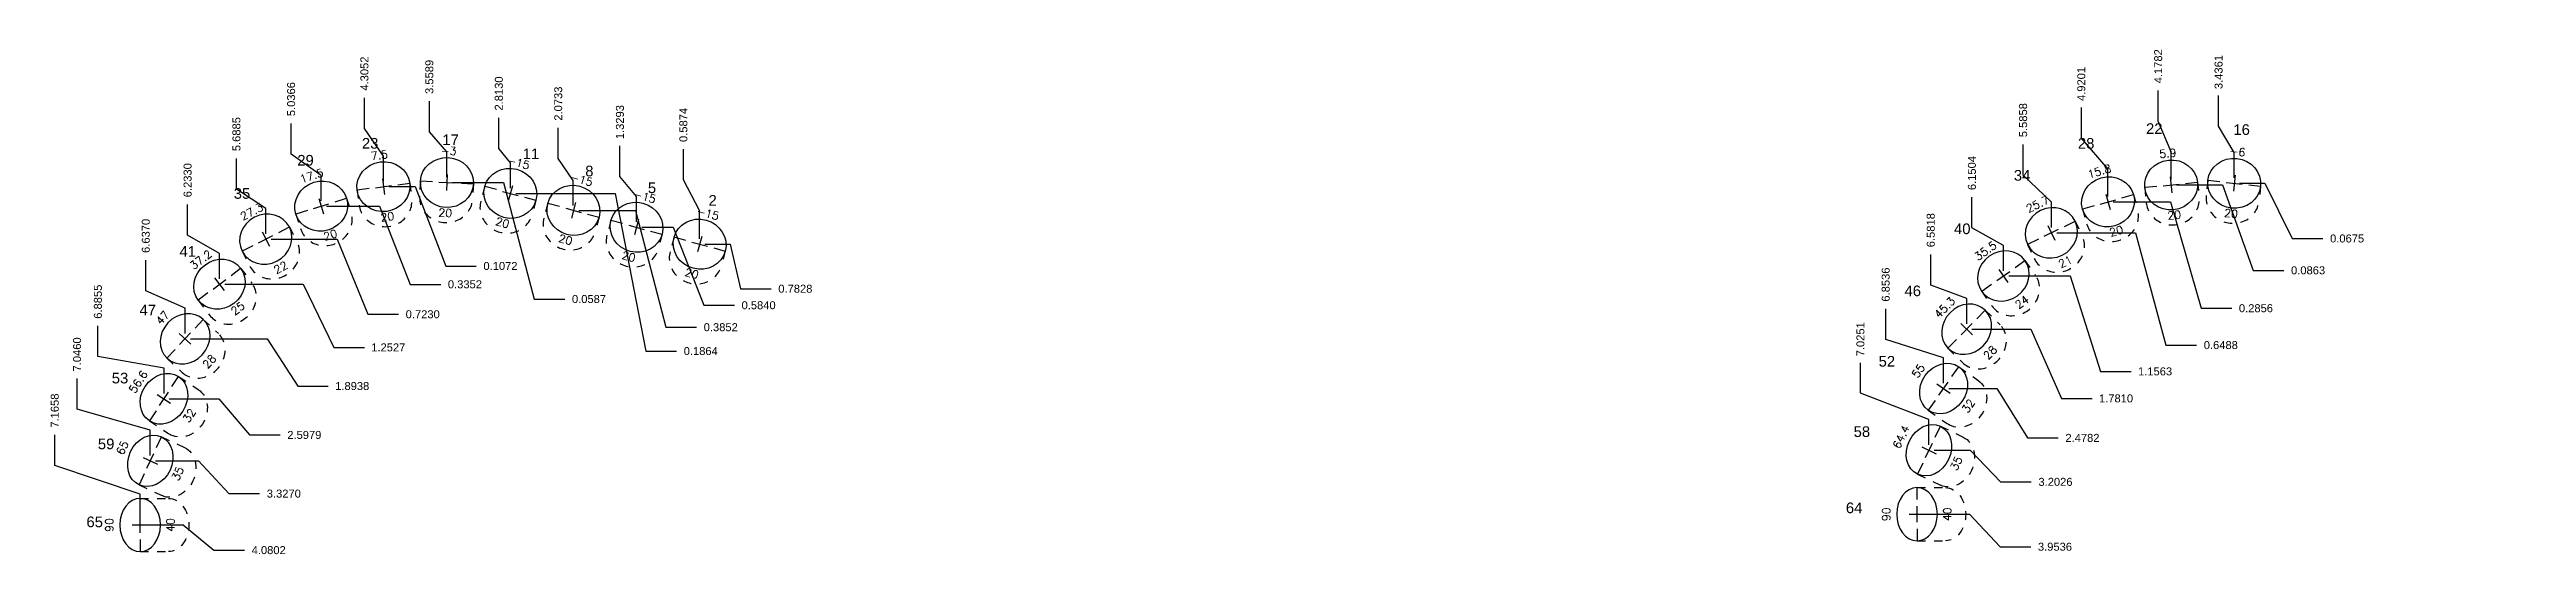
# Model space of a CAD drawing. Header units: inches. Extents: x 57 to 298, y -41 to 19.
# Drawn here: x 177.31 to 206.43, y 12.71 to 18.65 of the extents above; entities that cross this region are included whole.
import ezdxf
from ezdxf.enums import TextEntityAlignment as Align

# ---------------------------------------------------------------- set-up
doc = ezdxf.new("R2010")
doc.units = ezdxf.units.IN
doc.header["$MEASUREMENT"] = 0
doc.header["$PDMODE"] = 35
doc.linetypes.add('CENTER2', pattern=[1.125, 0.75, -0.125, 0.125, -0.125])
doc.linetypes.add('HIDDEN2', pattern=[0.1875, 0.125, -0.0625])
doc.layers.get('Defpoints').update_dxf_attribs({"color": 10})
doc.layers.add('Blade_5', color=7, linetype='Continuous', true_color=0x0066cc)
doc.layers.add('Blade_6', color=7, linetype='Continuous', true_color=0xc880f5)
doc.layers.add('CLine', color=5, linetype='CENTER2')
doc.styles.add('RomanS', font='romans')
doc.styles.get("Standard").update_dxf_attribs({"font": 'arial.ttf'})
doc.dimstyles.get("Standard").update_dxf_attribs({"dimtxt": 0.09375, "dimasz": 0.18, "dimexe": 0.18, "dimexo": 0.0625, "dimgap": 0.09, "dimtad": 0, "dimtih": 1, "dimtoh": 1, "dimdec": 4, "dimzin": 0, "dimdsep": 46, "dimtxsty": 'Standard', "dimcen": 0.09, "dimadec": 4, "dimazin": 0, "dimtfac": 1, "dimtdec": 4, "dimtofl": 0, "dimtmove": 0, "dimatfit": 3, "dimfxl": 1, "dimtolj": 1, "dimtzin": 0, "dimarcsym": 0})

# ---------------------------------------------------------------- blocks, each defined once
blk = doc.blocks.new('CMark')
at = {"layer": 'CLine'}
for p, q in [((-0.094, 0), (0.094, 0)), ((0, 0.094), (0, -0.094))]:
    blk.add_line(p, q, dxfattribs=at)
blk = doc.blocks.new('1613@20')
for p, q in [((-0.17, 0), (-0.312, 0)), ((0.171, 0), (0.312, 0))]:
    blk.add_line(p, q)
at = {"color": 8, "linetype": 'HIDDEN2', "ltscale": 0.5}
blk.add_line((-0.312, 0), (-0.312, -0.178), dxfattribs=at)
at = {"color": 8, "linetype": 'HIDDEN2', "ltscale": 0.5, "flags": 128}
blk.add_lwpolyline([(0.312, 0), (0.312, -0.178)], dxfattribs=at)
blk.add_ellipse((0, 0), major_axis=(-0.312, 0), ratio=0.939693, start_param=-3.141592653589793, end_param=3.141592653589793)
at = {"color": 8, "linetype": 'HIDDEN2', "ltscale": 0.5}
blk.add_ellipse((0, -0.178), major_axis=(-0.312, 0), ratio=0.939693, start_param=0, end_param=3.141593, dxfattribs=at)
blk.add_blockref('CMark', (0, 0))
at = {"style": 'RomanS'}
blk.add_text('20', height=0.094, dxfattribs=at).set_placement((0, -0.356), align=Align.MIDDLE_CENTER)
blk.add_attdef('ANG', text='', height=0.094, dxfattribs=at).set_placement((0, 0.298), align=Align.BOTTOM_CENTER)
blk = doc.blocks.new('1613@22')
for p, q in [((-0.17, 0), (-0.313, 0)), ((0.171, 0), (0.312, 0))]:
    blk.add_line(p, q)
at = {"color": 8, "linetype": 'HIDDEN2', "ltscale": 0.5}
blk.add_line((-0.313, 0), (-0.313, -0.195), dxfattribs=at)
at = {"color": 8, "linetype": 'HIDDEN2', "ltscale": 0.5, "flags": 128}
blk.add_lwpolyline([(0.312, 0), (0.312, -0.195)], dxfattribs=at)
blk.add_ellipse((0, 0), major_axis=(-0.312, 0), ratio=0.927168, start_param=3.141593, end_param=9.424778)
at = {"color": 8, "linetype": 'HIDDEN2', "ltscale": 0.5}
blk.add_ellipse((0, -0.195), major_axis=(-0.312, 0), ratio=0.927168, start_param=0, end_param=3.141593, dxfattribs=at)
blk.add_blockref('CMark', (0, 0))
at = {"style": 'RomanS'}
blk.add_text('22', height=0.094, dxfattribs=at).set_placement((0.003, -0.376), align=Align.MIDDLE_CENTER)
blk.add_attdef('ANG', text='', height=0.094, dxfattribs=at).set_placement((0, 0.287), align=Align.BOTTOM_CENTER)
blk = doc.blocks.new('1613@25')
for p, q in [((-0.17, 0), (-0.312, 0)), ((0.171, 0), (0.312, 0))]:
    blk.add_line(p, q)
at = {"color": 8, "linetype": 'HIDDEN2', "ltscale": 0.5}
blk.add_line((-0.312, 0), (-0.312, -0.22), dxfattribs=at)
at = {"color": 8, "linetype": 'HIDDEN2', "ltscale": 0.5, "flags": 128}
blk.add_lwpolyline([(0.312, 0), (0.312, -0.22)], dxfattribs=at)
blk.add_ellipse((0, 0), major_axis=(-0.312, 0), ratio=0.906308, start_param=-3.141592653589793, end_param=3.141592653589793)
at = {"color": 8, "linetype": 'HIDDEN2', "ltscale": 0.5}
blk.add_ellipse((0, -0.22), major_axis=(-0.312, 0), ratio=0.906308, start_param=0, end_param=3.141593, dxfattribs=at)
blk.add_blockref('CMark', (0, 0))
at = {"style": 'RomanS'}
blk.add_text('25', height=0.094, dxfattribs=at).set_placement((0, -0.356), align=Align.MIDDLE_CENTER)
blk.add_attdef('ANG', text='', height=0.094, dxfattribs=at).set_placement((0, 0.287), align=Align.BOTTOM_CENTER)
blk = doc.blocks.new('1613@28')
for p, q in [((-0.17, 0), (-0.313, 0)), ((0.171, 0), (0.312, 0))]:
    blk.add_line(p, q)
at = {"color": 8, "linetype": 'HIDDEN2', "ltscale": 0.5}
blk.add_line((-0.313, 0), (-0.313, -0.244), dxfattribs=at)
at = {"color": 8, "linetype": 'HIDDEN2', "ltscale": 0.5, "flags": 128}
blk.add_lwpolyline([(0.312, 0), (0.312, -0.244)], dxfattribs=at)
blk.add_ellipse((0, 0), major_axis=(-0.312, 0), ratio=0.882944, start_param=3.141593, end_param=9.424778)
at = {"color": 8, "linetype": 'HIDDEN2', "ltscale": 0.5}
blk.add_ellipse((0, -0.244), major_axis=(-0.312, 0), ratio=0.882944, start_param=0, end_param=3.141593, dxfattribs=at)
blk.add_blockref('CMark', (0, 0))
at = {"style": 'RomanS'}
blk.add_text('28', height=0.094, dxfattribs=at).set_placement((0, -0.389), align=Align.MIDDLE_CENTER)
blk.add_attdef('ANG', text='', height=0.094, dxfattribs=at).set_placement((0, 0.287), align=Align.BOTTOM_CENTER)
blk = doc.blocks.new('1613@32')
for p, q in [((-0.17, 0), (-0.312, 0)), ((0.171, 0), (0.312, 0))]:
    blk.add_line(p, q)
at = {"color": 8, "linetype": 'HIDDEN2', "ltscale": 0.5}
blk.add_line((-0.312, 0), (-0.312, -0.276), dxfattribs=at)
at = {"color": 8, "linetype": 'HIDDEN2', "ltscale": 0.5, "flags": 128}
blk.add_lwpolyline([(0.312, 0), (0.312, -0.276)], dxfattribs=at)
at = {"extrusion": (0, 0, -1)}
blk.add_ellipse((0, 0), major_axis=(-0.312, 0), ratio=0.848, start_param=3.141593, end_param=9.424778, dxfattribs=at)
at = {"color": 8, "linetype": 'HIDDEN2', "ltscale": 0.5, "extrusion": (0, 0, -1)}
blk.add_ellipse((0, -0.276), major_axis=(-0.312, 0), ratio=0.848, start_param=3.141593, end_param=6.283185, dxfattribs=at)
blk.add_blockref('CMark', (0, 0))
at = {"style": 'RomanS'}
blk.add_text('32', height=0.094, dxfattribs=at).set_placement((0, -0.356), align=Align.MIDDLE_CENTER)
blk.add_attdef('ANG', text='', height=0.094, dxfattribs=at).set_placement((0, 0.287), align=Align.BOTTOM_CENTER)
blk = doc.blocks.new('1613@35')
for p, q in [((-0.17, 0), (-0.312, 0)), ((0.171, 0), (0.312, 0))]:
    blk.add_line(p, q)
at = {"color": 8, "linetype": 'HIDDEN2', "ltscale": 0.5}
blk.add_line((-0.312, 0), (-0.312, -0.298), dxfattribs=at)
at = {"color": 8, "linetype": 'HIDDEN2', "ltscale": 0.5, "flags": 128}
blk.add_lwpolyline([(0.312, 0), (0.312, -0.298)], dxfattribs=at)
at = {"extrusion": (0, 0, -1)}
blk.add_ellipse((0, 0), major_axis=(-0.312, 0), ratio=0.8192, start_param=3.141593, end_param=9.424778, dxfattribs=at)
at = {"color": 8, "linetype": 'HIDDEN2', "ltscale": 0.5, "extrusion": (0, 0, -1)}
blk.add_ellipse((0, -0.298), major_axis=(-0.312, 0), ratio=0.8192, start_param=3.141593, end_param=6.283185, dxfattribs=at)
blk.add_blockref('CMark', (0, 0))
at = {"style": 'RomanS'}
blk.add_text('35', height=0.094, dxfattribs=at).set_placement((0, -0.356), align=Align.MIDDLE_CENTER)
blk.add_attdef('ANG', text='', height=0.094, dxfattribs=at).set_placement((0, 0.287), align=Align.BOTTOM_CENTER)
blk = doc.blocks.new('1613@40')
for p, q in [((-0.17, 0), (-0.312, 0)), ((0.171, 0), (0.312, 0))]:
    blk.add_line(p, q)
at = {"color": 8, "linetype": 'HIDDEN2', "ltscale": 0.5}
blk.add_line((-0.312, 0), (-0.312, -0.334), dxfattribs=at)
at = {"color": 8, "linetype": 'HIDDEN2', "ltscale": 0.5, "flags": 128}
blk.add_lwpolyline([(0.312, 0), (0.312, -0.334)], dxfattribs=at)
at = {"extrusion": (0, 0, -1)}
blk.add_ellipse((0, 0), major_axis=(-0.312, 0), ratio=0.76608, start_param=3.141593, end_param=9.424778, dxfattribs=at)
at = {"color": 8, "linetype": 'HIDDEN2', "ltscale": 0.5, "extrusion": (0, 0, -1)}
blk.add_ellipse((0, -0.334), major_axis=(-0.312, 0), ratio=0.76608, start_param=3.141593, end_param=6.283185, dxfattribs=at)
blk.add_blockref('CMark', (0, 0))
at = {"style": 'RomanS'}
blk.add_text('40', height=0.094, dxfattribs=at).set_placement((0, -0.356), align=Align.MIDDLE_CENTER)
blk.add_attdef('ANG', text='', height=0.094, dxfattribs=at).set_placement((0, 0.287), align=Align.BOTTOM_CENTER)
blk = doc.blocks.new('1613@21')
for p, q in [((-0.17, 0), (-0.313, 0)), ((0.171, 0), (0.312, 0))]:
    blk.add_line(p, q)
at = {"color": 8, "linetype": 'HIDDEN2', "ltscale": 0.5}
blk.add_line((-0.313, 0), (-0.313, -0.186), dxfattribs=at)
at = {"color": 8, "linetype": 'HIDDEN2', "ltscale": 0.5, "flags": 128}
blk.add_lwpolyline([(0.312, 0), (0.312, -0.186)], dxfattribs=at)
blk.add_ellipse((0, 0), major_axis=(-0.312, 0), ratio=0.933568, start_param=3.141593, end_param=9.424778)
at = {"color": 8, "linetype": 'HIDDEN2', "ltscale": 0.5}
blk.add_ellipse((0, -0.186), major_axis=(-0.312, 0), ratio=0.933568, start_param=0, end_param=3.141593, dxfattribs=at)
blk.add_blockref('CMark', (0, 0))
at = {"style": 'RomanS'}
blk.add_text('21', height=0.094, dxfattribs=at).set_placement((0, -0.377), align=Align.MIDDLE_CENTER)
blk.add_attdef('ANG', text='', height=0.094, dxfattribs=at).set_placement((0, 0.298), align=Align.BOTTOM_CENTER)
blk = doc.blocks.new('1613@24')
for p, q in [((-0.17, 0), (-0.313, 0)), ((0.171, 0), (0.312, 0))]:
    blk.add_line(p, q)
at = {"color": 8, "linetype": 'HIDDEN2', "ltscale": 0.5}
blk.add_line((-0.313, 0), (-0.313, -0.212), dxfattribs=at)
at = {"color": 8, "linetype": 'HIDDEN2', "ltscale": 0.5, "flags": 128}
blk.add_lwpolyline([(0.312, 0), (0.312, -0.212)], dxfattribs=at)
blk.add_ellipse((0, 0), major_axis=(-0.312, 0), ratio=0.913536, start_param=3.141593, end_param=9.424778)
at = {"color": 8, "linetype": 'HIDDEN2', "ltscale": 0.5}
blk.add_ellipse((0, -0.212), major_axis=(-0.312, 0), ratio=0.910656, start_param=0, end_param=3.141593, dxfattribs=at)
blk.add_blockref('CMark', (0, 0))
at = {"style": 'RomanS'}
blk.add_text('24', height=0.094, dxfattribs=at).set_placement((0, -0.376), align=Align.MIDDLE_CENTER)
blk.add_attdef('ANG', text='', height=0.094, dxfattribs=at).set_placement((0, 0.287), align=Align.BOTTOM_CENTER)
blk = doc.blocks.new('*D283')
at = {"layer": 'Blade_5', "color": 0, "lineweight": -2, "transparency": 16777216}
for p, q in [((184.763, 17.116), (184.763, 17.476)), ((184.954, 16.756), (184.763, 17.116)), ((184.954, 16.423), (184.954, 16.756))]:
    blk.add_line(p, q, dxfattribs=at)
at = {"layer": 'Defpoints', "color": 0, "transparency": 16777216}
for p in [(184.763, 17.476), (185.541, 17.143), (184.954, 16.36)]:
    blk.add_point(p, dxfattribs=at)
at = {"layer": 'Blade_5', "color": 0, "transparency": 16777216, "insert": (184.763, 17.761), "char_height": 0.0938, "attachment_point": 5, "rotation": 90}
blk.add_mtext('\\A1;0.5874', dxfattribs=at)
blk = doc.blocks.new('*D284')
at = {"layer": 'Blade_5', "color": 0, "lineweight": -2, "transparency": 16777216}
for p, q in [((184.017, 17.154), (184.017, 17.514)), ((184.212, 16.919), (184.017, 17.154)), ((184.212, 16.622), (184.212, 16.919))]:
    blk.add_line(p, q, dxfattribs=at)
at = {"layer": 'Defpoints', "color": 0, "transparency": 16777216}
for p in [(184.017, 17.514), (185.541, 17.143), (184.212, 16.559)]:
    blk.add_point(p, dxfattribs=at)
at = {"layer": 'Blade_5', "color": 0, "transparency": 16777216, "insert": (184.017, 17.794), "char_height": 0.0938, "attachment_point": 5, "rotation": 90}
blk.add_mtext('\\A1;1.3293', dxfattribs=at)
blk = doc.blocks.new('*D285')
at = {"layer": 'Blade_5', "color": 0, "lineweight": -2, "transparency": 16777216}
for p, q in [((183.292, 17.365), (183.292, 17.725)), ((183.468, 17.11), (183.292, 17.365)), ((183.468, 16.813), (183.468, 17.11))]:
    blk.add_line(p, q, dxfattribs=at)
at = {"layer": 'Defpoints', "color": 0, "transparency": 16777216}
for p in [(183.292, 17.725), (185.541, 17.143), (183.468, 16.75)]:
    blk.add_point(p, dxfattribs=at)
at = {"layer": 'Blade_5', "color": 0, "transparency": 16777216, "insert": (183.292, 18.011), "char_height": 0.0938, "attachment_point": 5, "rotation": 90}
blk.add_mtext('\\A1;2.0733', dxfattribs=at)
blk = doc.blocks.new('*D286')
at = {"layer": 'Blade_5', "color": 0, "lineweight": -2, "transparency": 16777216}
for p, q in [((182.593, 17.485), (182.593, 17.845)), ((182.728, 17.317), (182.593, 17.485)), ((182.728, 17.019), (182.728, 17.317))]:
    blk.add_line(p, q, dxfattribs=at)
at = {"layer": 'Defpoints', "color": 0, "transparency": 16777216}
for p in [(182.593, 17.845), (182.728, 16.957), (185.541, 17.143)]:
    blk.add_point(p, dxfattribs=at)
at = {"layer": 'Blade_5', "color": 0, "transparency": 16777216, "insert": (182.593, 18.13), "char_height": 0.0938, "attachment_point": 5, "rotation": 90}
blk.add_mtext('\\A1;2.8130', dxfattribs=at)
blk = doc.blocks.new('*D287')
at = {"layer": 'Blade_5', "color": 0, "lineweight": -2, "transparency": 16777216}
for p, q in [((181.776, 17.68), (181.776, 18.04)), ((181.982, 17.444), (181.776, 17.68)), ((181.982, 17.147), (181.982, 17.444))]:
    blk.add_line(p, q, dxfattribs=at)
at = {"layer": 'Defpoints', "color": 0, "transparency": 16777216}
for p in [(181.776, 18.04), (181.982, 17.084), (185.541, 17.143)]:
    blk.add_point(p, dxfattribs=at)
at = {"layer": 'Blade_5', "color": 0, "transparency": 16777216, "insert": (181.776, 18.325), "char_height": 0.0938, "attachment_point": 5, "rotation": 90}
blk.add_mtext('\\A1;3.5589', dxfattribs=at)
blk = doc.blocks.new('*D288')
at = {"layer": 'Blade_5', "color": 0, "lineweight": -2, "transparency": 16777216}
for p, q in [((181.013, 17.718), (181.013, 18.078)), ((181.236, 17.396), (181.013, 17.718)), ((181.236, 17.098), (181.236, 17.396))]:
    blk.add_line(p, q, dxfattribs=at)
at = {"layer": 'Defpoints', "color": 0, "transparency": 16777216}
for p in [(181.013, 18.078), (181.236, 17.036), (185.541, 17.143)]:
    blk.add_point(p, dxfattribs=at)
at = {"layer": 'Blade_5', "color": 0, "transparency": 16777216, "insert": (181.013, 18.364), "char_height": 0.0938, "attachment_point": 5, "rotation": 90}
blk.add_mtext('\\A1;4.3052', dxfattribs=at)
blk = doc.blocks.new('*D289')
at = {"layer": 'Blade_5', "color": 0, "lineweight": -2, "transparency": 16777216}
for p, q in [((180.151, 17.419), (180.151, 17.779)), ((180.504, 17.168), (180.151, 17.419)), ((180.504, 16.87), (180.504, 17.168))]:
    blk.add_line(p, q, dxfattribs=at)
at = {"layer": 'Defpoints', "color": 0, "transparency": 16777216}
for p in [(180.151, 17.779), (185.541, 17.143), (180.504, 16.808)]:
    blk.add_point(p, dxfattribs=at)
at = {"layer": 'Blade_5', "color": 0, "transparency": 16777216, "insert": (180.151, 18.064), "char_height": 0.0938, "attachment_point": 5, "rotation": 90}
blk.add_mtext('\\A1;5.0366', dxfattribs=at)
blk = doc.blocks.new('*D290')
at = {"layer": 'Blade_5', "color": 0, "lineweight": -2, "transparency": 16777216}
for p, q in [((179.508, 17.008), (179.508, 17.368)), ((179.853, 16.78), (179.508, 17.008)), ((179.853, 16.483), (179.853, 16.78))]:
    blk.add_line(p, q, dxfattribs=at)
at = {"layer": 'Defpoints', "color": 0, "transparency": 16777216}
for p in [(179.508, 17.368), (185.541, 17.143), (179.853, 16.42)]:
    blk.add_point(p, dxfattribs=at)
at = {"layer": 'Blade_5', "color": 0, "transparency": 16777216, "insert": (179.508, 17.653), "char_height": 0.0938, "attachment_point": 5, "rotation": 90}
blk.add_mtext('\\A1;5.6885', dxfattribs=at)
blk = doc.blocks.new('*D291')
at = {"layer": 'Blade_5', "color": 0, "lineweight": -2, "transparency": 16777216}
for p, q in [((178.934, 16.468), (178.934, 16.828)), ((179.308, 16.25), (178.934, 16.468)), ((179.308, 15.953), (179.308, 16.25))]:
    blk.add_line(p, q, dxfattribs=at)
at = {"layer": 'Defpoints', "color": 0, "transparency": 16777216}
for p in [(185.541, 17.143), (178.934, 16.828), (179.308, 15.89)]:
    blk.add_point(p, dxfattribs=at)
at = {"layer": 'Blade_5', "color": 0, "transparency": 16777216, "insert": (178.934, 17.112), "char_height": 0.0938, "attachment_point": 5, "rotation": 90}
blk.add_mtext('\\A1;6.2330', dxfattribs=at)
blk = doc.blocks.new('*D292')
at = {"layer": 'Blade_5', "color": 0, "lineweight": -2, "transparency": 16777216}
for p, q in [((178.442, 15.813), (178.442, 16.173)), ((178.904, 15.609), (178.442, 15.813)), ((178.904, 15.312), (178.904, 15.609))]:
    blk.add_line(p, q, dxfattribs=at)
at = {"layer": 'Defpoints', "color": 0, "transparency": 16777216}
for p in [(185.541, 17.143), (178.442, 16.173), (178.904, 15.249)]:
    blk.add_point(p, dxfattribs=at)
at = {"layer": 'Blade_5', "color": 0, "transparency": 16777216, "insert": (178.442, 16.458), "char_height": 0.0938, "attachment_point": 5, "rotation": 90}
blk.add_mtext('\\A1;6.6370', dxfattribs=at)
blk = doc.blocks.new('*D293')
at = {"layer": 'Blade_5', "color": 0, "lineweight": -2, "transparency": 16777216}
for p, q in [((177.879, 15.04), (177.879, 15.4)), ((178.656, 14.905), (177.879, 15.04)), ((178.656, 14.608), (178.656, 14.905))]:
    blk.add_line(p, q, dxfattribs=at)
at = {"layer": 'Defpoints', "color": 0, "transparency": 16777216}
for p in [(185.541, 17.143), (177.879, 15.4), (178.656, 14.545)]:
    blk.add_point(p, dxfattribs=at)
at = {"layer": 'Blade_5', "color": 0, "transparency": 16777216, "insert": (177.879, 15.685), "char_height": 0.0938, "attachment_point": 5, "rotation": 90}
blk.add_mtext('\\A1;6.8855', dxfattribs=at)
blk = doc.blocks.new('*D294')
at = {"layer": 'Blade_5', "color": 0, "lineweight": -2, "transparency": 16777216}
for p, q in [((177.634, 14.422), (177.634, 14.782)), ((178.495, 14.176), (177.634, 14.422)), ((178.495, 13.879), (178.495, 14.176))]:
    blk.add_line(p, q, dxfattribs=at)
at = {"layer": 'Defpoints', "color": 0, "transparency": 16777216}
for p in [(185.541, 17.143), (177.634, 14.782), (178.495, 13.816)]:
    blk.add_point(p, dxfattribs=at)
at = {"layer": 'Blade_5', "color": 0, "transparency": 16777216, "insert": (177.634, 15.066), "char_height": 0.0938, "attachment_point": 5, "rotation": 90}
blk.add_mtext('\\A1;7.0460', dxfattribs=at)
blk = doc.blocks.new('*D295')
at = {"layer": 'Blade_5', "color": 0, "lineweight": -2, "transparency": 16777216}
for p, q in [((177.372, 13.762), (177.372, 14.122)), ((178.375, 13.423), (177.372, 13.762)), ((178.375, 13.125), (178.375, 13.423))]:
    blk.add_line(p, q, dxfattribs=at)
at = {"layer": 'Defpoints', "color": 0, "transparency": 16777216}
for p in [(185.541, 17.143), (177.372, 14.122), (178.375, 13.063)]:
    blk.add_point(p, dxfattribs=at)
at = {"layer": 'Blade_5', "color": 0, "transparency": 16777216, "insert": (177.372, 14.406), "char_height": 0.0938, "attachment_point": 5, "rotation": 90}
blk.add_mtext('\\A1;7.1658', dxfattribs=at)
blk = doc.blocks.new('*D296')
at = {"layer": 'Blade_5', "color": 0, "lineweight": -2, "transparency": 16777216}
for p, q in [((185.016, 16.36), (185.314, 16.36)), ((185.314, 16.36), (185.435, 15.837)), ((185.435, 15.837), (185.795, 15.837))]:
    blk.add_line(p, q, dxfattribs=at)
at = {"layer": 'Defpoints', "color": 0, "transparency": 16777216}
for p in [(185.541, 17.143), (184.954, 16.36), (185.795, 15.837)]:
    blk.add_point(p, dxfattribs=at)
at = {"layer": 'Blade_5', "color": 0, "transparency": 16777216, "insert": (186.079, 15.837), "char_height": 0.0938, "attachment_point": 5}
blk.add_mtext('\\A1;0.7828', dxfattribs=at)
blk = doc.blocks.new('*D297')
at = {"layer": 'Blade_5', "color": 0, "lineweight": -2, "transparency": 16777216}
for p, q in [((184.274, 16.559), (184.642, 16.559)), ((184.642, 16.559), (185.002, 15.643)), ((185.002, 15.643), (185.362, 15.643))]:
    blk.add_line(p, q, dxfattribs=at)
at = {"layer": 'Defpoints', "color": 0, "transparency": 16777216}
for p in [(185.541, 17.143), (184.212, 16.559), (185.362, 15.643)]:
    blk.add_point(p, dxfattribs=at)
at = {"layer": 'Blade_5', "color": 0, "transparency": 16777216, "insert": (185.647, 15.643), "char_height": 0.0938, "attachment_point": 5}
blk.add_mtext('\\A1;0.5840', dxfattribs=at)
blk = doc.blocks.new('*D298')
at = {"layer": 'Blade_5', "color": 0, "lineweight": -2, "transparency": 16777216}
for p, q in [((183.532, 16.758), (184.198, 16.758)), ((184.198, 16.758), (184.558, 15.385)), ((184.558, 15.385), (184.918, 15.385))]:
    blk.add_line(p, q, dxfattribs=at)
at = {"layer": 'Defpoints', "color": 0, "transparency": 16777216}
for p in [(185.541, 17.143), (183.47, 16.758), (184.918, 15.385)]:
    blk.add_point(p, dxfattribs=at)
at = {"layer": 'Blade_5', "color": 0, "transparency": 16777216, "insert": (185.202, 15.385), "char_height": 0.0938, "attachment_point": 5}
blk.add_mtext('\\A1;0.3852', dxfattribs=at)
blk = doc.blocks.new('*D299')
at = {"layer": 'Blade_5', "color": 0, "lineweight": -2, "transparency": 16777216}
for p, q in [((182.791, 16.957), (183.962, 16.957)), ((183.962, 16.957), (184.322, 15.105)), ((184.322, 15.105), (184.682, 15.105))]:
    blk.add_line(p, q, dxfattribs=at)
at = {"layer": 'Defpoints', "color": 0, "transparency": 16777216}
for p in [(182.728, 16.957), (185.541, 17.143), (184.682, 15.105)]:
    blk.add_point(p, dxfattribs=at)
at = {"layer": 'Blade_5', "color": 0, "transparency": 16777216, "insert": (184.967, 15.105), "char_height": 0.0938, "attachment_point": 5}
blk.add_mtext('\\A1;0.1864', dxfattribs=at)
blk = doc.blocks.new('*D300')
at = {"layer": 'Blade_5', "color": 0, "lineweight": -2, "transparency": 16777216}
for p, q in [((182.045, 17.084), (182.649, 17.084)), ((182.649, 17.084), (183.009, 15.716)), ((183.009, 15.716), (183.369, 15.716))]:
    blk.add_line(p, q, dxfattribs=at)
at = {"layer": 'Defpoints', "color": 0, "transparency": 16777216}
for p in [(181.982, 17.084), (185.541, 17.143), (183.369, 15.716)]:
    blk.add_point(p, dxfattribs=at)
at = {"layer": 'Blade_5', "color": 0, "transparency": 16777216, "insert": (183.653, 15.716), "char_height": 0.0938, "attachment_point": 5}
blk.add_mtext('\\A1;0.0587', dxfattribs=at)
blk = doc.blocks.new('*D301')
at = {"layer": 'Blade_5', "color": 0, "lineweight": -2, "transparency": 16777216}
for p, q in [((181.298, 17.036), (181.608, 17.036)), ((181.608, 17.036), (181.968, 16.104)), ((181.968, 16.104), (182.328, 16.104))]:
    blk.add_line(p, q, dxfattribs=at)
at = {"layer": 'Defpoints', "color": 0, "transparency": 16777216}
for p in [(181.236, 17.036), (185.541, 17.143), (182.328, 16.104)]:
    blk.add_point(p, dxfattribs=at)
at = {"layer": 'Blade_5', "color": 0, "transparency": 16777216, "insert": (182.612, 16.104), "char_height": 0.0938, "attachment_point": 5}
blk.add_mtext('\\A1;0.1072', dxfattribs=at)
blk = doc.blocks.new('*D302')
at = {"layer": 'Blade_5', "color": 0, "lineweight": -2, "transparency": 16777216}
for p, q in [((180.567, 16.808), (181.19, 16.808)), ((181.19, 16.808), (181.55, 15.889)), ((181.55, 15.889), (181.91, 15.889))]:
    blk.add_line(p, q, dxfattribs=at)
at = {"layer": 'Defpoints', "color": 0, "transparency": 16777216}
for p in [(185.541, 17.143), (180.504, 16.808), (181.91, 15.889)]:
    blk.add_point(p, dxfattribs=at)
at = {"layer": 'Blade_5', "color": 0, "transparency": 16777216, "insert": (182.194, 15.889), "char_height": 0.0938, "attachment_point": 5}
blk.add_mtext('\\A1;0.3352', dxfattribs=at)
blk = doc.blocks.new('*D303')
at = {"layer": 'Blade_5', "color": 0, "lineweight": -2, "transparency": 16777216}
for p, q in [((179.915, 16.42), (180.693, 16.42)), ((180.693, 16.42), (181.053, 15.537)), ((181.053, 15.537), (181.413, 15.537))]:
    blk.add_line(p, q, dxfattribs=at)
at = {"layer": 'Defpoints', "color": 0, "transparency": 16777216}
for p in [(185.541, 17.143), (179.853, 16.42), (181.413, 15.537)]:
    blk.add_point(p, dxfattribs=at)
at = {"layer": 'Blade_5', "color": 0, "transparency": 16777216, "insert": (181.698, 15.537), "char_height": 0.0938, "attachment_point": 5}
blk.add_mtext('\\A1;0.7230', dxfattribs=at)
blk = doc.blocks.new('*D304')
at = {"layer": 'Blade_5', "color": 0, "lineweight": -2, "transparency": 16777216}
for p, q in [((179.371, 15.89), (180.293, 15.89)), ((180.293, 15.89), (180.653, 15.148)), ((180.653, 15.148), (181.013, 15.148))]:
    blk.add_line(p, q, dxfattribs=at)
at = {"layer": 'Defpoints', "color": 0, "transparency": 16777216}
for p in [(185.541, 17.143), (179.308, 15.89), (181.013, 15.148)]:
    blk.add_point(p, dxfattribs=at)
at = {"layer": 'Blade_5', "color": 0, "transparency": 16777216, "insert": (181.293, 15.148), "char_height": 0.0938, "attachment_point": 5}
blk.add_mtext('\\A1;1.2527', dxfattribs=at)
blk = doc.blocks.new('*D305')
at = {"layer": 'Blade_5', "color": 0, "lineweight": -2, "transparency": 16777216}
for p, q in [((178.967, 15.249), (179.868, 15.249)), ((179.868, 15.249), (180.228, 14.694)), ((180.228, 14.694), (180.588, 14.694))]:
    blk.add_line(p, q, dxfattribs=at)
at = {"layer": 'Defpoints', "color": 0, "transparency": 16777216}
for p in [(185.541, 17.143), (178.904, 15.249), (180.588, 14.694)]:
    blk.add_point(p, dxfattribs=at)
at = {"layer": 'Blade_5', "color": 0, "transparency": 16777216, "insert": (180.869, 14.694), "char_height": 0.0938, "attachment_point": 5}
blk.add_mtext('\\A1;1.8938', dxfattribs=at)
blk = doc.blocks.new('*D306')
at = {"layer": 'Blade_5', "color": 0, "lineweight": -2, "transparency": 16777216}
for p, q in [((178.718, 14.545), (179.3, 14.545)), ((179.3, 14.545), (179.66, 14.12)), ((179.66, 14.12), (180.02, 14.12))]:
    blk.add_line(p, q, dxfattribs=at)
at = {"layer": 'Defpoints', "color": 0, "transparency": 16777216}
for p in [(185.541, 17.143), (178.656, 14.545), (180.02, 14.12)]:
    blk.add_point(p, dxfattribs=at)
at = {"layer": 'Blade_5', "color": 0, "transparency": 16777216, "insert": (180.306, 14.12), "char_height": 0.0938, "attachment_point": 5}
blk.add_mtext('\\A1;2.5979', dxfattribs=at)
blk = doc.blocks.new('*D307')
at = {"layer": 'Blade_5', "color": 0, "lineweight": -2, "transparency": 16777216}
for p, q in [((178.558, 13.816), (179.06, 13.816)), ((179.06, 13.816), (179.42, 13.431)), ((179.42, 13.431), (179.78, 13.431))]:
    blk.add_line(p, q, dxfattribs=at)
at = {"layer": 'Defpoints', "color": 0, "transparency": 16777216}
for p in [(185.541, 17.143), (178.495, 13.816), (179.78, 13.431)]:
    blk.add_point(p, dxfattribs=at)
at = {"layer": 'Blade_5', "color": 0, "transparency": 16777216, "insert": (180.065, 13.431), "char_height": 0.0938, "attachment_point": 5}
blk.add_mtext('\\A1;3.3270', dxfattribs=at)
blk = doc.blocks.new('*D308')
at = {"layer": 'Blade_5', "color": 0, "lineweight": -2, "transparency": 16777216}
for p, q in [((178.438, 13.063), (178.881, 13.063)), ((178.881, 13.063), (179.241, 12.767)), ((179.241, 12.767), (179.601, 12.767))]:
    blk.add_line(p, q, dxfattribs=at)
at = {"layer": 'Defpoints', "color": 0, "transparency": 16777216}
for p in [(185.541, 17.143), (178.375, 13.063), (179.601, 12.767)]:
    blk.add_point(p, dxfattribs=at)
at = {"layer": 'Blade_5', "color": 0, "transparency": 16777216, "insert": (179.887, 12.767), "char_height": 0.0938, "attachment_point": 5}
blk.add_mtext('\\A1;4.0802', dxfattribs=at)
blk = doc.blocks.new('*D322')
at = {"layer": 'Blade_6', "color": 0, "lineweight": -2, "transparency": 16777216}
for p, q in [((202.813, 17.746), (202.813, 18.106)), ((202.996, 17.436), (202.813, 17.746)), ((202.996, 17.138), (202.996, 17.436))]:
    blk.add_line(p, q, dxfattribs=at)
at = {"layer": 'Defpoints', "color": 0, "transparency": 16777216}
for p in [(202.813, 18.106), (202.996, 17.076), (206.433, 17.143)]:
    blk.add_point(p, dxfattribs=at)
at = {"layer": 'Blade_6', "color": 0, "transparency": 16777216, "insert": (202.813, 18.382), "char_height": 0.0938, "attachment_point": 5, "rotation": 90}
blk.add_mtext('\\A1;3.4361', dxfattribs=at)
blk = doc.blocks.new('*D323')
at = {"layer": 'Blade_6', "color": 0, "lineweight": -2, "transparency": 16777216}
for p, q in [((202.103, 17.804), (202.103, 18.164)), ((202.254, 17.444), (202.103, 17.804)), ((202.254, 17.119), (202.254, 17.444))]:
    blk.add_line(p, q, dxfattribs=at)
at = {"layer": 'Defpoints', "color": 0, "transparency": 16777216}
for p in [(202.103, 18.164), (202.254, 17.057), (206.433, 17.143)]:
    blk.add_point(p, dxfattribs=at)
at = {"layer": 'Blade_6', "color": 0, "transparency": 16777216, "insert": (202.103, 18.45), "char_height": 0.0938, "attachment_point": 5, "rotation": 90}
blk.add_mtext('\\A1;4.1782', dxfattribs=at)
blk = doc.blocks.new('*D324')
at = {"layer": 'Blade_6', "color": 0, "lineweight": -2, "transparency": 16777216}
for p, q in [((201.199, 17.604), (201.199, 17.964)), ((201.512, 17.244), (201.199, 17.604)), ((201.512, 16.92), (201.512, 17.244))]:
    blk.add_line(p, q, dxfattribs=at)
at = {"layer": 'Defpoints', "color": 0, "transparency": 16777216}
for p in [(201.199, 17.964), (206.433, 17.143), (201.512, 16.858)]:
    blk.add_point(p, dxfattribs=at)
at = {"layer": 'Blade_6', "color": 0, "transparency": 16777216, "insert": (201.199, 18.242), "char_height": 0.0938, "attachment_point": 5, "rotation": 90}
blk.add_mtext('\\A1;4.9201', dxfattribs=at)
blk = doc.blocks.new('*D325')
at = {"layer": 'Blade_6', "color": 0, "lineweight": -2, "transparency": 16777216}
for p, q in [((200.515, 17.172), (200.515, 17.532)), ((200.847, 16.854), (200.515, 17.172)), ((200.847, 16.557), (200.847, 16.854))]:
    blk.add_line(p, q, dxfattribs=at)
at = {"layer": 'Defpoints', "color": 0, "transparency": 16777216}
for p in [(200.515, 17.532), (206.433, 17.143), (200.847, 16.494)]:
    blk.add_point(p, dxfattribs=at)
at = {"layer": 'Blade_6', "color": 0, "transparency": 16777216, "insert": (200.515, 17.817), "char_height": 0.0938, "attachment_point": 5, "rotation": 90}
blk.add_mtext('\\A1;5.5858', dxfattribs=at)
blk = doc.blocks.new('*D326')
at = {"layer": 'Blade_6', "color": 0, "lineweight": -2, "transparency": 16777216}
for p, q in [((199.913, 16.551), (199.913, 16.911)), ((200.282, 16.347), (199.913, 16.551)), ((200.282, 16.049), (200.282, 16.347))]:
    blk.add_line(p, q, dxfattribs=at)
at = {"layer": 'Defpoints', "color": 0, "transparency": 16777216}
for p in [(199.913, 16.911), (206.433, 17.143), (200.282, 15.987)]:
    blk.add_point(p, dxfattribs=at)
at = {"layer": 'Blade_6', "color": 0, "transparency": 16777216, "insert": (199.913, 17.196), "char_height": 0.0938, "attachment_point": 5, "rotation": 90}
blk.add_mtext('\\A1;6.1504', dxfattribs=at)
blk = doc.blocks.new('*D327')
at = {"layer": 'Blade_6', "color": 0, "lineweight": -2, "transparency": 16777216}
for p, q in [((199.429, 15.88), (199.429, 16.24)), ((199.851, 15.722), (199.429, 15.88)), ((199.851, 15.425), (199.851, 15.722))]:
    blk.add_line(p, q, dxfattribs=at)
at = {"layer": 'Defpoints', "color": 0, "transparency": 16777216}
for p in [(206.433, 17.143), (199.429, 16.24), (199.851, 15.362)]:
    blk.add_point(p, dxfattribs=at)
at = {"layer": 'Blade_6', "color": 0, "transparency": 16777216, "insert": (199.429, 16.525), "char_height": 0.0938, "attachment_point": 5, "rotation": 90}
blk.add_mtext('\\A1;6.5818', dxfattribs=at)
blk = doc.blocks.new('*D328')
at = {"layer": 'Blade_6', "color": 0, "lineweight": -2, "transparency": 16777216}
for p, q in [((198.899, 15.241), (198.899, 15.601)), ((199.579, 15.025), (198.899, 15.241)), ((199.579, 14.727), (199.579, 15.025))]:
    blk.add_line(p, q, dxfattribs=at)
at = {"layer": 'Defpoints', "color": 0, "transparency": 16777216}
for p in [(206.433, 17.143), (198.899, 15.601), (199.579, 14.665)]:
    blk.add_point(p, dxfattribs=at)
at = {"layer": 'Blade_6', "color": 0, "transparency": 16777216, "insert": (198.899, 15.886), "char_height": 0.0938, "attachment_point": 5, "rotation": 90}
blk.add_mtext('\\A1;6.8536', dxfattribs=at)
blk = doc.blocks.new('*D329')
at = {"layer": 'Blade_6', "color": 0, "lineweight": -2, "transparency": 16777216}
for p, q in [((198.602, 14.609), (198.602, 14.969)), ((199.407, 14.301), (198.602, 14.609)), ((199.407, 14.003), (199.407, 14.301))]:
    blk.add_line(p, q, dxfattribs=at)
at = {"layer": 'Defpoints', "color": 0, "transparency": 16777216}
for p in [(206.433, 17.143), (198.602, 14.969), (199.407, 13.941)]:
    blk.add_point(p, dxfattribs=at)
at = {"layer": 'Blade_6', "color": 0, "transparency": 16777216, "insert": (198.602, 15.244), "char_height": 0.0938, "attachment_point": 5, "rotation": 90}
blk.add_mtext('\\A1;7.0251', dxfattribs=at)
blk = doc.blocks.new('*D330')
at = {"layer": 'Blade_6', "color": 0, "lineweight": -2, "transparency": 16777216}
for p, q in [((203.059, 17.076), (203.356, 17.076)), ((203.356, 17.076), (203.679, 16.427)), ((203.679, 16.427), (204.039, 16.427))]:
    blk.add_line(p, q, dxfattribs=at)
at = {"layer": 'Defpoints', "color": 0, "transparency": 16777216}
for p in [(202.996, 17.076), (206.433, 17.143), (204.039, 16.427)]:
    blk.add_point(p, dxfattribs=at)
at = {"layer": 'Blade_6', "color": 0, "transparency": 16777216, "insert": (204.324, 16.427), "char_height": 0.0938, "attachment_point": 5}
blk.add_mtext('\\A1;0.0675', dxfattribs=at)
blk = doc.blocks.new('*D331')
at = {"layer": 'Blade_6', "color": 0, "lineweight": -2, "transparency": 16777216}
for p, q in [((202.317, 17.057), (202.86, 17.057)), ((202.86, 17.057), (203.22, 16.053)), ((203.22, 16.053), (203.58, 16.053))]:
    blk.add_line(p, q, dxfattribs=at)
at = {"layer": 'Defpoints', "color": 0, "transparency": 16777216}
for p in [(202.254, 17.057), (206.433, 17.143), (203.58, 16.053)]:
    blk.add_point(p, dxfattribs=at)
at = {"layer": 'Blade_6', "color": 0, "transparency": 16777216, "insert": (203.865, 16.053), "char_height": 0.0938, "attachment_point": 5}
blk.add_mtext('\\A1;0.0863', dxfattribs=at)
blk = doc.blocks.new('*D332')
at = {"layer": 'Blade_6', "color": 0, "lineweight": -2, "transparency": 16777216}
for p, q in [((201.575, 16.858), (202.247, 16.858)), ((202.247, 16.858), (202.607, 15.608)), ((202.607, 15.608), (202.967, 15.608))]:
    blk.add_line(p, q, dxfattribs=at)
at = {"layer": 'Defpoints', "color": 0, "transparency": 16777216}
for p in [(206.433, 17.143), (201.512, 16.858), (202.967, 15.608)]:
    blk.add_point(p, dxfattribs=at)
at = {"layer": 'Blade_6', "color": 0, "transparency": 16777216, "insert": (203.252, 15.608), "char_height": 0.0938, "attachment_point": 5}
blk.add_mtext('\\A1;0.2856', dxfattribs=at)
blk = doc.blocks.new('*D333')
at = {"layer": 'Blade_6', "color": 0, "lineweight": -2, "transparency": 16777216}
for p, q in [((200.909, 16.494), (201.834, 16.494)), ((201.834, 16.494), (202.194, 15.175)), ((202.194, 15.175), (202.554, 15.175))]:
    blk.add_line(p, q, dxfattribs=at)
at = {"layer": 'Defpoints', "color": 0, "transparency": 16777216}
for p in [(206.433, 17.143), (200.847, 16.494), (202.554, 15.175)]:
    blk.add_point(p, dxfattribs=at)
at = {"layer": 'Blade_6', "color": 0, "transparency": 16777216, "insert": (202.839, 15.175), "char_height": 0.0938, "attachment_point": 5}
blk.add_mtext('\\A1;0.6488', dxfattribs=at)
blk = doc.blocks.new('*D334')
at = {"layer": 'Blade_6', "color": 0, "lineweight": -2, "transparency": 16777216}
for p, q in [((200.345, 15.987), (201.066, 15.987)), ((201.066, 15.987), (201.426, 14.866)), ((201.426, 14.866), (201.786, 14.866))]:
    blk.add_line(p, q, dxfattribs=at)
at = {"layer": 'Defpoints', "color": 0, "transparency": 16777216}
for p in [(206.433, 17.143), (200.282, 15.987), (201.786, 14.866)]:
    blk.add_point(p, dxfattribs=at)
at = {"layer": 'Blade_6', "color": 0, "transparency": 16777216, "insert": (202.066, 14.866), "char_height": 0.0938, "attachment_point": 5}
blk.add_mtext('\\A1;1.1563', dxfattribs=at)
blk = doc.blocks.new('*D335')
at = {"layer": 'Blade_6', "color": 0, "lineweight": -2, "transparency": 16777216}
for p, q in [((199.913, 15.362), (200.607, 15.362)), ((200.607, 15.362), (200.967, 14.549)), ((200.967, 14.549), (201.327, 14.549))]:
    blk.add_line(p, q, dxfattribs=at)
at = {"layer": 'Defpoints', "color": 0, "transparency": 16777216}
for p in [(206.433, 17.143), (199.851, 15.362), (201.327, 14.549)]:
    blk.add_point(p, dxfattribs=at)
at = {"layer": 'Blade_6', "color": 0, "transparency": 16777216, "insert": (201.607, 14.549), "char_height": 0.0938, "attachment_point": 5}
blk.add_mtext('\\A1;1.7810', dxfattribs=at)
blk = doc.blocks.new('*D336')
at = {"layer": 'Blade_6', "color": 0, "lineweight": -2, "transparency": 16777216}
for p, q in [((199.641, 14.665), (200.207, 14.665)), ((200.207, 14.665), (200.567, 14.085)), ((200.567, 14.085), (200.927, 14.085))]:
    blk.add_line(p, q, dxfattribs=at)
at = {"layer": 'Defpoints', "color": 0, "transparency": 16777216}
for p in [(206.433, 17.143), (199.579, 14.665), (200.927, 14.085)]:
    blk.add_point(p, dxfattribs=at)
at = {"layer": 'Blade_6', "color": 0, "transparency": 16777216, "insert": (201.212, 14.085), "char_height": 0.0938, "attachment_point": 5}
blk.add_mtext('\\A1;2.4782', dxfattribs=at)
blk = doc.blocks.new('*D337')
at = {"layer": 'Blade_6', "color": 0, "lineweight": -2, "transparency": 16777216}
for p, q in [((199.47, 13.941), (199.89, 13.941)), ((199.89, 13.941), (200.25, 13.569)), ((200.25, 13.569), (200.61, 13.569))]:
    blk.add_line(p, q, dxfattribs=at)
at = {"layer": 'Defpoints', "color": 0, "transparency": 16777216}
for p in [(206.433, 17.143), (199.407, 13.941), (200.61, 13.569)]:
    blk.add_point(p, dxfattribs=at)
at = {"layer": 'Blade_6', "color": 0, "transparency": 16777216, "insert": (200.895, 13.569), "char_height": 0.0938, "attachment_point": 5}
blk.add_mtext('\\A1;3.2026', dxfattribs=at)
blk = doc.blocks.new('*D353')
at = {"layer": 'Blade_6', "color": 0, "lineweight": -2, "transparency": 16777216}
for p, q in [((199.329, 13.19), (199.885, 13.19)), ((199.885, 13.19), (200.245, 12.807)), ((200.245, 12.807), (200.605, 12.807))]:
    blk.add_line(p, q, dxfattribs=at)
at = {"layer": 'Defpoints', "color": 0, "transparency": 16777216}
for p in [(206.433, 17.143), (199.267, 13.19), (200.605, 12.807)]:
    blk.add_point(p, dxfattribs=at)
at = {"layer": 'Blade_6', "color": 0, "transparency": 16777216, "insert": (200.889, 12.807), "char_height": 0.0938, "attachment_point": 5}
blk.add_mtext('\\A1;3.9536', dxfattribs=at)

msp = doc.modelspace()

# ---------------------------------------------------------------- block references
at = {"layer": 'Blade_5'}
for name, p, rotation, values in [('1613@20', (181.9822, 17.08448), 357, {'ANG': '-3'}), ('1613@20', (180.50447, 16.80796), 17.5, {'ANG': '17.5'}), ('1613@20', (181.23588, 17.03592), 7.499999999999999, {'ANG': '7.5'}), ('1613@20', (182.72802, 16.95676), 345, {'ANG': '-15'}), ('1613@20', (183.46992, 16.75797), 345, {'ANG': '-15'}), ('1613@20', (184.21181, 16.55918), 345, {'ANG': '-15'}), ('1613@22', (179.85253, 16.42013), 27.3, {'ANG': '27.3'}), ('1613@20', (184.9537, 16.36039), 345, {'ANG': '-15'}), ('1613@25', (179.30802, 15.89042), 37.2, {'ANG': '37.2'}), ('1613@28', (178.90411, 15.24934), 47, {'ANG': '47'}), ('1613@32', (178.65557, 14.54524), 56.6, {'ANG': '56.6'}), ('1613@35', (178.49507, 13.81614), 65, {'ANG': '65'}), ('1613@40', (178.37528, 13.06298), 90, {'ANG': '90'})]:
    msp.add_blockref(name, p, dxfattribs=dict(at, rotation=rotation)).add_auto_attribs(values)
at = {"layer": 'Blade_6'}
for name, p, rotation, values in [('1613@20', (202.25433, 17.05685), 5.9, {'ANG': '5.9'}), ('1613@20', (202.99646, 17.07564), 354.0000000000001, {'ANG': '-6'}), ('1613@20', (201.51249, 16.8576), 15.8, {'ANG': '15.8'}), ('1613@21', (200.8468, 16.49435), 25.70000000000001, {'ANG': '25.7'}), ('1613@24', (200.28218, 15.98682), 35.50000000000001, {'ANG': '35.5'}), ('1613@28', (199.85072, 15.36217), 45.3, {'ANG': '45.3'}), ('1613@32', (199.57899, 14.66492), 55, {'ANG': '55'}), ('1613@35', (199.40747, 13.94056), 64.4, {'ANG': '64.4'}), ('1613@40', (199.26697, 13.18953), 90, {'ANG': '90'})]:
    msp.add_blockref(name, p, dxfattribs=dict(at, rotation=rotation)).add_auto_attribs(values)

# ---------------------------------------------------------------- texts
at = {"layer": 'Blade_5'}
for s, p in [('23', (180.98268, 17.48295)), ('17', (181.92886, 17.52431)), ('11', (182.8741, 17.359)), ('29', (180.22262, 17.28361)), ('8', (183.60848, 17.15711)), ('35', (179.47575, 16.89357)), ('5', (184.34523, 16.95998)), ('2', (185.05822, 16.81273)), ('41', (178.83758, 16.21229)), ('47', (178.3681, 15.52491)), ('53', (178.04187, 14.7255)), ('59', (177.8785, 13.95252)), ('65', (177.74407, 13.03692))]:
    msp.add_text(s, height=0.125, dxfattribs=at).set_placement(p)
at = {"layer": 'Blade_6'}
for s, p in [('22', (201.95941, 17.65553)), ('16', (202.98677, 17.64355)), ('28', (201.15855, 17.48215)), ('34', (200.40566, 17.10661)), ('40', (199.70182, 16.47892)), ('46', (199.1197, 15.74973)), ('52', (198.81532, 14.92241)), ('58', (198.52141, 14.09658)), ('64', (198.43042, 13.20165))]:
    msp.add_text(s, height=0.125, dxfattribs=at).set_placement(p)

# ---------------------------------------------------------------- dimensions: what is measured, and where the dimension line sits
at = {"layer": 'Blade_5'}
for feature_location, offset, dtype, origin, picture, middle in [((181.23588, 17.03592), (-0.22273, 1.04183), 1, (185.54106, 17.14316), '*D288', (181.01315, 18.36376)), ((181.9822, 17.08448), (-0.20611, 0.95542), 1, (185.54106, 17.14316), '*D287', (181.7761, 18.32456)), ((180.50447, 16.80796), (-0.35304, 0.97152), 1, (185.54106, 17.14316), '*D289', (180.15143, 18.06404)), ((182.72802, 16.95676), (-0.13487, 0.88846), 1, (185.54106, 17.14316), '*D286', (182.59315, 18.13046)), ((183.46778, 16.75), (-0.17611, 0.97517), 1, (185.54106, 17.14316), '*D285', (183.29167, 18.01058)), ((179.85253, 16.42013), (-0.34501, 0.94836), 1, (185.54106, 17.14316), '*D290', (179.50752, 17.65344)), ((184.21181, 16.55918), (-0.195073, 0.955097), 1, (185.541065, 17.143155), '*D284', (184.016737, 17.794462)), ((184.9537, 16.36039), (-0.19026, 1.11603), 1, (185.54106, 17.14316), '*D283', (184.76345, 17.76083)), ((179.30802, 15.89042), (-0.37405, 0.9373), 1, (185.54106, 17.14316), '*D291', (178.93396, 17.11241)), ((178.37528, 13.06298), (-1.00356, 1.05901), 1, (185.54106, 17.14316), '*D295', (177.37172, 14.4063)), ((178.49507, 13.81614), (-0.86067, 0.96559), 1, (185.54106, 17.14316), '*D294', (177.63439, 15.06579)), ((178.65557, 14.54524), (-0.77674, 0.85484), 1, (185.54106, 17.14316), '*D293', (177.87883, 15.68529)), ((178.37528, 13.06298), (1.22581, -0.29574), 0, (185.54106, 17.14316), '*D308', (179.8871, 12.76723)), ((178.904112, 15.249341), (-0.462546, 0.924045), 1, (185.541065, 17.143155), '*D292', (178.441566, 16.45808)), ((178.49507, 13.81614), (1.28541, -0.38558), 0, (185.54106, 17.14316), '*D307', (180.06488, 13.43056)), ((178.65557, 14.54524), (1.36464, -0.42499), 0, (185.54106, 17.14316), '*D306', (180.3057, 14.12025)), ((178.90411, 15.24934), (1.68415, -0.55541), 0, (185.54106, 17.14316), '*D305', (180.86854, 14.69393)), ((179.30802, 15.89042), (1.70478, -0.74232), 0, (185.54106, 17.14316), '*D304', (181.29298, 15.1481)), ((179.85253, 16.42013), (1.56089, -0.8836), 0, (185.54106, 17.14316), '*D303', (181.69786, 15.53653)), ((180.50447, 16.80796), (1.40525, -0.91885), 0, (185.54106, 17.14316), '*D302', (182.19384, 15.88911)), ((181.23588, 17.03592), (1.0924, -0.93168), 0, (185.54106, 17.14316), '*D301', (182.6124, 16.10424)), ((181.9822, 17.08448), (1.3865, -1.36867), 0, (185.54106, 17.14316), '*D300', (183.65331, 15.71581)), ((182.72802, 16.95676), (1.9541, -1.85216), 0, (185.54106, 17.14316), '*D299', (184.96653, 15.1046)), ((183.46992, 16.75797), (1.44769, -1.37319), 0, (185.54106, 17.14316), '*D298', (185.20173, 15.38478)), ((184.21181, 16.55918), (1.15068, -0.91592), 0, (185.54106, 17.14316), '*D297', (185.64693, 15.64326)), ((184.9537, 16.36039), (0.84107, -0.5233), 0, (185.54106, 17.14316), '*D296', (186.07947, 15.83709))]:
    dim = msp.add_ordinate_dim(feature_location=feature_location, offset=offset, dtype=dtype, origin=origin, dimstyle='Standard', dxfattribs=at)
    dim.commit()
    dim.dimension.update_dxf_attribs({"geometry": picture, "text_midpoint": middle})
at = {"layer": 'Blade_6'}
for feature_location, offset, dtype, origin, picture, middle in [((202.25433, 17.05685), (-0.15138, 1.10757), 1, (206.43257, 17.14316), '*D323', (202.10296, 18.45042)), ((201.51249, 16.8576), (-0.31346, 1.10678), 1, (206.43257, 17.14316), '*D324', (201.19903, 18.24182)), ((202.99646, 17.07564), (-0.18327, 1.0307), 1, (206.43257, 17.14316), '*D322', (202.81319, 18.38186)), ((200.8468, 16.49435), (-0.33217, 1.03769), 1, (206.43257, 17.14316), '*D325', (200.51463, 17.81674)), ((200.28218, 15.98682), (-0.3691, 0.92431), 1, (206.43257, 17.14316), '*D326', (199.91308, 17.19579)), ((199.40747, 13.94056), (-0.80508, 1.02829), 1, (206.43257, 17.14316), '*D329', (198.60239, 15.24401)), ((199.57899, 14.66492), (-0.6796, 0.9363), 1, (206.43257, 17.14316), '*D328', (198.89939, 15.88604)), ((199.26697, 13.18953), (1.33769, -0.3824), 0, (206.43257, 17.14316), '*D353', (200.88919, 12.80713)), ((199.850723, 15.362173), (-0.421889, 0.877869), 1, (206.432572, 17.143155), '*D327', (199.428834, 16.524992)), ((199.40747, 13.94056), (1.20293, -0.37196), 0, (206.43257, 17.14316), '*D337', (200.89493, 13.5686)), ((199.57899, 14.66492), (1.34778, -0.5801), 0, (206.43257, 17.14316), '*D336', (201.21169, 14.08482)), ((199.85072, 15.36217), (1.47636, -0.81275), 0, (206.43257, 17.14316), '*D335', (201.60711, 14.54942)), ((200.28218, 15.98682), (1.50332, -1.12122), 0, (206.43257, 17.14316), '*D334', (202.06569, 14.8656)), ((200.8468, 16.49435), (1.70704, -1.31902), 0, (206.43257, 17.14316), '*D333', (202.83854, 15.17534)), ((201.51249, 16.8576), (1.45457, -1.24993), 0, (206.43257, 17.14316), '*D332', (203.25163, 15.60767)), ((202.25433, 17.05685), (1.32611, -1.00394), 0, (206.43257, 17.14316), '*D331', (203.86504, 16.05291)), ((202.99646, 17.07564), (1.04241, -0.64847), 0, (206.43257, 17.14316), '*D330', (204.32382, 16.42717))]:
    dim = msp.add_ordinate_dim(feature_location=feature_location, offset=offset, dtype=dtype, origin=origin, dimstyle='Standard', dxfattribs=at)
    dim.commit()
    dim.dimension.update_dxf_attribs({"geometry": picture, "text_midpoint": middle})

doc.saveas('drawing.dxf')
